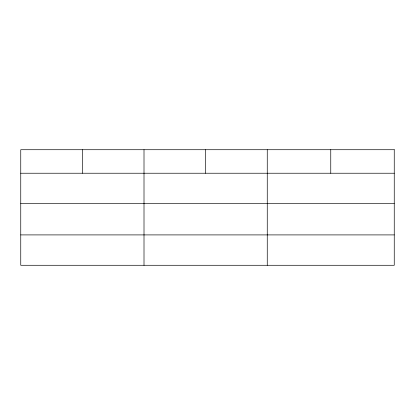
<?xml version="1.0" encoding="UTF-8"?>
<svg xmlns="http://www.w3.org/2000/svg" width="415" height="415" viewBox="0 0 415 415"><rect width="100%" height="100%" fill="white"/><g stroke="black" fill="none" stroke-linecap="round" stroke-linejoin="round"><path stroke-width="0.62" d="M20.75 173.231L394.25 173.231M20.75 203.609L394.25 203.609M20.75 234.906L394.25 234.906M330.755 149.716L330.755 173.231M267.26 149.716L267.26 265.284M205.632 149.716L205.632 173.231M144.005 149.716L144.005 265.284M82.378 149.716L82.378 173.231M394.25 149.716L20.75 149.716L20.75 265.284L394.25 265.284L394.25 149.716"/></g></svg>
